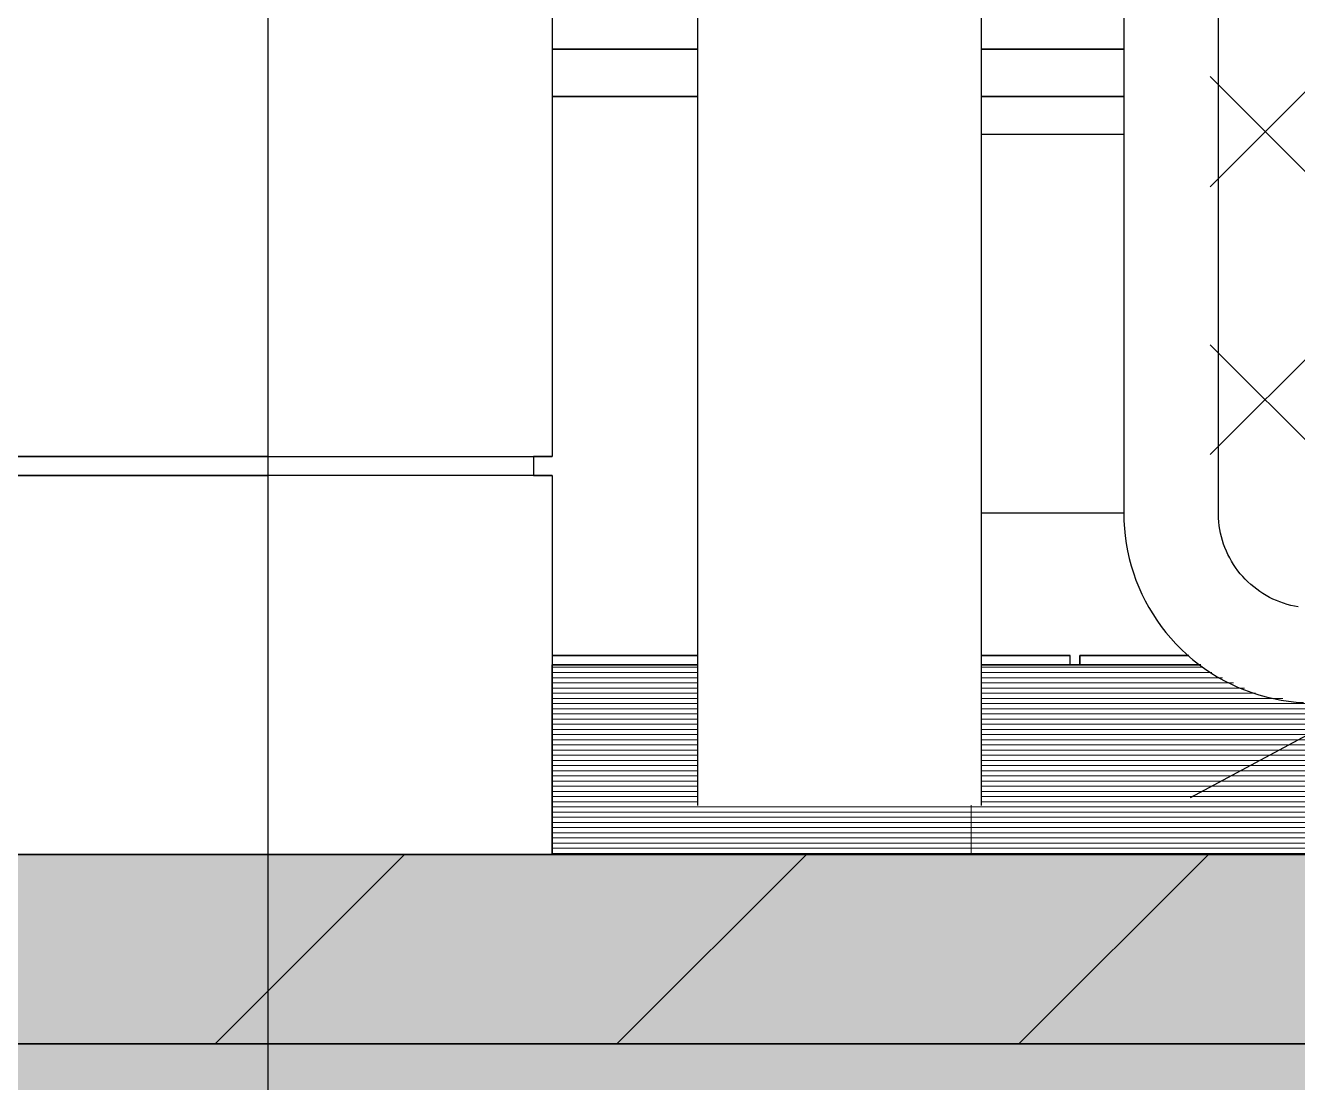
# Model space of a CAD drawing. Header units: millimetres. Extents: x 2519235 to 7246330, y 25937 to 201821.
# Drawn here: x 3260706 to 3261378, y 100970 to 101527 of the extents above; entities that cross this region are included whole.
import ezdxf
from ezdxf.xclip import XClip

# ---------------------------------------------------------------- set-up
doc = ezdxf.new("R2010")
doc.units = ezdxf.units.MM
doc.header["$XCLIPFRAME"] = 0
doc.set_wipeout_variables(frame=1)
for name, color, linetype in [('000 - 0_HIDE_OBJ_FRAMING_DEF_SUB_1', 7, 'Continuous'), ('000 - CONCRETE_COL_CUT_COLOR_1', 7, 'Continuous'), ('000 - CONCRETE_COL_HATCH_', 7, 'Continuous'), ('000 - CONCRETE_COL_WIPEOUT_', 7, 'Continuous'), ('000 - CONCRETE_WALL_CUT_COLOR_3', 7, 'Continuous'), ('000 - CONCRETE_WALL_CUT_COLOR_5', 7, 'Continuous'), ('_งานโครงสร้าง', 7, 'Continuous')]:
    doc.layers.add(name, color=color, linetype=linetype)
pattern_1 = [(90, (-6475.000468871091, -2559.999999998618), (-600, 3.673940397442059e-14), [])]

# ---------------------------------------------------------------- blocks, each defined once
blk = doc.blocks.new('W-1-PP17-ENT1_REV02_20260415-163809_PP17_ENT1_SE_ELE3')
at = {"layer": '_งานโครงสร้าง', "color": 7, "extrusion": (-1.224646799147353e-16, 1, 0)}
blk.add_line((18049.84345244663, 116339.9999999948), (18049.84345244663, 100789.9999999948), dxfattribs=at)
blk = doc.blocks.new('Earth Pit - Earth Pit-V111-ENTRANCE 1 - ELEVATION 4')
at = {"layer": '000 - 0_HIDE_OBJ_FRAMING_DEF_SUB_1', "color": 7}
for p, q in [((-2982400.480946322, 101189.9999999999), (-2982437.303781494, 101189.9999999999)), ((-2982437.303781494, 101189.9999999999), (-2982400.480946322, 101189.9999999999)), ((-2982400.480946322, 101189.9999999999), (-2982407.303781494, 101189.9999999999))]:
    blk.add_line(p, q, dxfattribs=at)
blk = doc.blocks.new('DR-SG-SW-Wire Screen_Fence - D51-1900x2000 mm-31424009-ENTRANCE 1 - ELEVATION 4')
at = {"layer": '000 - 0_HIDE_OBJ_FRAMING_DEF_SUB_1', "lineweight": 9}
h = blk.add_hatch(dxfattribs=at)
h.set_pattern_fill('FP_26', style=0, pattern_type=2)
h.set_pattern_definition([(45, (-2983806.449, 102319.859), (-70.71067811865476, 70.71067811865476), []), (135, (-2983806.449, 102319.859), (-70.71067811865476, -70.71067811865474), [])])
h.paths.add_polyline_path([(-2980641.176308425, 101214.7323176248), (-2980625.798834874, 101217.4836046034), (-2980612.660837949, 101222.923447368), (-2980599.059538467, 101235.1354618673), (-2980592.21849881, 101245.3279757482), (-2980587.688140848, 101258.5587879036), (-2980585.908626049, 101277.1702826227), (-2980586.85492532, 103026.7252395764), (-2980588.828214, 103033.0587350044), (-2980589.573768046, 103034.8586616956), (-2980605.465630306, 103055.5693398143), (-2980630.184067066, 103073.1212700582), (-2980631.872375814, 103073.8205904393), (-2980644.523066394, 103075.2676823755), (-2982342.848397786, 103075.0324049663), (-2982351.677126884, 103073.3248240878), (-2982357.642528013, 103070.3361322135), (-2982378.243363364, 103053.8016751263), (-2982394.297578482, 103031.1921239054), (-2982394.947117226, 103029.6239986623), (-2982396.4439908, 103012.8297173775), (-2982395.497691529, 101263.2747604239), (-2982393.692703821, 101254.6225264489), (-2982388.252861057, 101241.4845295254), (-2982376.040846557, 101227.8832300433), (-2982365.848332676, 101221.0421903851), (-2982352.617520521, 101216.5118324236), (-2982334.006025802, 101214.7323176248), (-2980641.302652495, 101214.7323176248)])
h.paths.add_polyline_path([(-2982216.176308425, 102020.0000000001), (-2982372.646784552, 102020.8518543429), (-2982380.790175675, 102024.9713922961), (-2982383.853977954, 102027.3223304705), (-2982388.703358158, 102034.6158521093), (-2982390.324454081, 102038.5295238726), (-2982391.176308425, 102048.0000000002), (-2982390.324454081, 102201.4704761277), (-2982387.826943519, 102207.5000000002), (-2982383.853977954, 102212.6776695298), (-2982378.676308425, 102216.6506350948), (-2982372.646784552, 102219.1481456574), (-2982366.176308425, 102220.0000000001), (-2982209.705832297, 102219.1481456574), (-2982203.676308425, 102216.6506350948), (-2982198.498638895, 102212.6776695298), (-2982194.52567333, 102207.5000000001), (-2982192.028162767, 102201.4704761277), (-2982191.176308425, 102195.0000000001), (-2982192.028162767, 102038.5295238726), (-2982194.52567333, 102032.5000000001), (-2982201.562441174, 102024.9713922961), (-2982203.676308425, 102023.3493649055), (-2982209.705832297, 102020.8518543429)])
h.paths.add_polyline_path([(-2982343.263469973, 102043.0000000001), (-2982339.727936067, 102044.4644660942), (-2982338.263469972, 102048.0000000002), (-2982338.263469972, 102059.3397459623), (-2982334.603215934, 102063.0000000001), (-2982333.263469973, 102068.0000000001), (-2982334.603215934, 102073.0000000001), (-2982338.263469972, 102076.660254038), (-2982343.263469973, 102078.0000000001), (-2982348.263469972, 102076.660254038), (-2982351.92372401, 102073.0000000001), (-2982353.263469972, 102068.0000000001), (-2982351.92372401, 102063.0000000002), (-2982348.263469972, 102059.3397459623), (-2982347.209933497, 102045.0000000002), (-2982344.557565198, 102043.1703708687)])
h.paths.add_polyline_path([(-2982341.020777483, 102136.1957042181), (-2982341.542506206, 102136.8595696681), (-2982341.516054387, 102136.7207457865)])
at = {"layer": '000 - 0_HIDE_OBJ_FRAMING_DEF_SUB_1', "color": 7}
for p, q in [((-2982666.176308424, 103095.0000000001), (-2982666.176308424, 101115.7396272173)), ((-2982516.176308424, 101115.7396272173), (-2982516.176308424, 103095.0000000001)), ((-2982441.176308425, 103020.0000000002), (-2982441.176308425, 101270.0000000002)), ((-2982391.176308425, 101270.0000000002), (-2982391.176308425, 103020.0000000002)), ((-2982516.176308421, 101470), (-2982441.176308421, 101470)), ((-2982516.176308421, 101470), (-2982441.176308421, 101470)), ((-2982441.176308421, 101270), (-2982516.176308421, 101270)), ((-2982441.176308421, 101270), (-2982516.176308421, 101270)), ((-2982302.971720285, 101175.2676823754), (-2982406.176308421, 101119.8586616955)), ((-2982312.756756546, 101170.0142407757), (-2982406.176308421, 101119.8586616955))]:
    blk.add_line(p, q, dxfattribs=at)
at = {"layer": '000 - 0_HIDE_OBJ_FRAMING_DEF_SUB_1', "color": 7, "flags": 128}
for points in [[(-2982441.176308425, 101270.0000000002), (-2982441.096319091, 101266.0010665815), (-2982440.856479054, 101262.0085306032), (-2982440.45717201, 101258.0287792712), (-2982439.899036762, 101254.0681793387), (-2982439.182966209, 101250.1330669206), (-2982438.31010591, 101246.2297373574), (-2982437.281852256, 101242.3644351437), (-2982436.099850233, 101238.5433439385), (-2982434.765990792, 101234.7725766726), (-2982433.282407825, 101231.0581657693), (-2982431.651474746, 101227.4060534935), (-2982429.875800702, 101223.822082446), (-2982427.958226392, 101220.3119862158), (-2982425.901819526, 101216.8813802081), (-2982423.709869916, 101213.5357526606), (-2982421.385884213, 101210.2804558639), (-2982418.933580299, 101207.1206975983), (-2982416.356881338, 101204.061532803), (-2982413.659909499, 101201.1078554891), (-2982410.846979359, 101198.2643909102), (-2982407.922591009, 101195.5356880031), (-2982404.891422844, 101192.9261121102), (-2982401.758324089, 101190.4398379965), (-2982398.528307031, 101188.0808431701), (-2982395.206539011, 101185.8529015194), (-2982391.798334147, 101183.7595772758), (-2982388.309144842, 101181.8042193117), (-2982384.744553052, 101179.9899557825), (-2982381.110261365, 101178.319689123), (-2982377.412083872, 101176.7960914034), (-2982373.655936868, 101175.4216000552), (-2982369.847829388, 101174.1984139712), (-2982365.99385359, 101173.1284899883), (-2982362.100175013, 101172.2135397566), (-2982358.173022714, 101171.4550270013), (-2982354.218679298, 101170.854165181), (-2982350.243470871, 101170.4119155464), (-2982346.253756918, 101170.1289856026)], [(-2982349.142218755, 101220.6386358314), (-2982351.109774964, 101220.9966711081), (-2982353.061439746, 101221.4331012576), (-2982354.994090853, 101221.9472280846), (-2982356.904636455, 101222.538229096), (-2982358.790020088, 101223.2051588163), (-2982360.64722554, 101223.9469503), (-2982362.473281678, 101224.7624168392), (-2982364.265267202, 101225.6502538612), (-2982366.020315317, 101226.6090410163), (-2982367.735618321, 101227.6372444495), (-2982369.408432094, 101228.7332192547), (-2982371.036080492, 101229.8952121059), (-2982372.615959626, 101231.1213640626), (-2982374.145542023, 101232.4097135431), (-2982375.62238068, 101233.7581994631), (-2982377.044112969, 101235.1646645328), (-2982378.408464423, 101236.6268587081), (-2982379.713252369, 101238.1424427902), (-2982380.956389426, 101239.708992168), (-2982382.13588684, 101241.3240006965), (-2982383.249857665, 101242.9848847067), (-2982384.296519787, 101244.6889871385), (-2982385.274198769, 101246.4335817915), (-2982386.181330533, 101248.2158776863), (-2982387.016463863, 101250.0330235298), (-2982387.778262723, 101251.8821122763), (-2982388.465508397, 101253.7601857782), (-2982389.077101439, 101255.6642395185), (-2982389.612063431, 101257.5912274175), (-2982390.069538546, 101259.5380667056), (-2982390.448794924, 101261.5016428551), (-2982390.749225834, 101263.4788145632), (-2982390.970350651, 101265.4664187769), (-2982391.111815623, 101267.4612757535), (-2982391.173394436, 101269.4601941472), (-2982391.176308425, 101270.0000000002)]]:
    blk.add_lwpolyline(points, dxfattribs=at)
blk = doc.blocks.new('DPA_CP_Fence Type D - Fence Post Left w MRTA Logo-30279160-ENTRANCE 1 - ELEVATION 4')
at = {"layer": '000 - 0_HIDE_OBJ_FRAMING_DEF_SUB_1', "color": 7}
for p, q in [((-2982742.744531129, 101515), (-2982666.176308421, 101515)), ((-2982666.176308421, 101515), (-2982742.744531129, 101515)), ((-2982516.176308421, 101515), (-2982441.176308421, 101515)), ((-2982441.176308421, 101515), (-2982516.176308421, 101515)), ((-2982742.744531133, 101490.0000000001), (-2982666.176308424, 101490.0000000001)), ((-2982516.176308425, 101490.0000000001), (-2982441.176308425, 101490.0000000001))]:
    blk.add_line(p, q, dxfattribs=at)
blk = doc.blocks.new('Rectangular Mullion - Mullion_Beam 300x400-30279159-ENTRANCE 1 - ELEVATION 4')
at = {"layer": '000 - 0_HIDE_OBJ_FRAMING_DEF_SUB_1', "color": 7}
for p, q in [((-2982666.176308421, 101490), (-2982742.744531129, 101490)), ((-2982441.176308421, 101490), (-2982516.176308421, 101490))]:
    blk.add_line(p, q, dxfattribs=at)
blk = doc.blocks.new('DPA_Drainage Gutter_Landscape PP17_REV B - DPA_Drainage Gutter_Landscape PP17_REV B-36085527-ENTRANCE 1 - ELEVATION 4')
at = {"layer": '000 - 0_HIDE_OBJ_FRAMING_DEF_SUB_1', "color": 7}
for p, q in [((-2982742.744531129, 101194.9999999999), (-2982666.17630842, 101194.9999999999)), ((-2982666.17630842, 101194.9999999999), (-2982742.744531129, 101194.9999999999)), ((-2982733.520056423, 101194.9999999999), (-2982742.744531129, 101194.9999999999)), ((-2982742.744531129, 101194.9999999999), (-2982733.520056423, 101194.9999999999)), ((-2982742.744531129, 101194.9999999999), (-2982733.520056423, 101194.9999999999)), ((-2982733.520056423, 101194.9999999999), (-2982742.744531129, 101194.9999999999)), ((-2982726.520056423, 101194.9999999999), (-2982696.520056423, 101194.9999999999)), ((-2982696.520056423, 101194.9999999999), (-2982726.520056423, 101194.9999999999)), ((-2982696.520056423, 101194.9999999999), (-2982726.520056423, 101194.9999999999)), ((-2982726.520056423, 101194.9999999999), (-2982696.520056423, 101194.9999999999)), ((-2982666.17630842, 101194.9999999999), (-2982689.520056423, 101194.9999999999)), ((-2982689.520056423, 101194.9999999999), (-2982666.17630842, 101194.9999999999)), ((-2982689.520056423, 101194.9999999999), (-2982666.17630842, 101194.9999999999)), ((-2982666.17630842, 101194.9999999999), (-2982689.520056423, 101194.9999999999)), ((-2982516.176308421, 101194.9999999999), (-2982469.520056423, 101194.9999999999)), ((-2982469.520056423, 101194.9999999999), (-2982516.176308421, 101194.9999999999)), ((-2982511.520056423, 101194.9999999999), (-2982516.176308421, 101194.9999999999)), ((-2982516.176308421, 101194.9999999999), (-2982511.520056423, 101194.9999999999)), ((-2982516.176308421, 101194.9999999999), (-2982511.520056423, 101194.9999999999)), ((-2982511.520056423, 101194.9999999999), (-2982516.176308421, 101194.9999999999)), ((-2982476.520056423, 101194.9999999999), (-2982504.520056423, 101194.9999999999)), ((-2982504.520056423, 101194.9999999999), (-2982476.520056423, 101194.9999999999)), ((-2982504.520056423, 101194.9999999999), (-2982476.520056423, 101194.9999999999)), ((-2982476.520056423, 101194.9999999999), (-2982504.520056423, 101194.9999999999)), ((-2982469.520056423, 101189.9999999999), (-2982469.520056423, 101194.9999999999)), ((-2982469.520056423, 101189.9999999999), (-2982469.520056423, 101194.9999999999)), ((-2982464.36504022, 101194.9999999999), (-2982406.82598401, 101194.9999999999)), ((-2982406.82598401, 101194.9999999999), (-2982464.36504022, 101194.9999999999)), ((-2982464.36504022, 101194.9999999999), (-2982464.36504022, 101189.9999999999)), ((-2982464.36504022, 101189.9999999999), (-2982464.36504022, 101194.9999999999)), ((-2982457.36504022, 101194.9999999999), (-2982429.36504022, 101194.9999999999)), ((-2982429.36504022, 101194.9999999999), (-2982457.36504022, 101194.9999999999)), ((-2982457.36504022, 101194.9999999999), (-2982429.36504022, 101194.9999999999)), ((-2982429.36504022, 101194.9999999999), (-2982457.36504022, 101194.9999999999)), ((-2982406.82598401, 101194.9999999999), (-2982422.36504022, 101194.9999999999)), ((-2982422.36504022, 101194.9999999999), (-2982406.82598401, 101194.9999999999)), ((-2982422.36504022, 101194.9999999999), (-2982406.82598401, 101194.9999999999)), ((-2982422.36504022, 101194.9999999999), (-2982406.82598401, 101194.9999999999))]:
    blk.add_line(p, q, dxfattribs=at)
blk = doc.blocks.new('A$C9a10139f')
at = {"layer": '000 - 0_HIDE_OBJ_FRAMING_DEF_SUB_1', "lineweight": 9}
h = blk.add_hatch(dxfattribs=at)
h.set_pattern_fill('FP_3', style=0, pattern_type=2)
h.set_pattern_definition([(90, (-7875.15646887105, -2199.999999998618), (-600, 3.673940397442059e-14), [])])
h.paths.add_polyline_path([(-14750.00017746771, -2409.999999998559), (-6550.00000000326, -2409.999999998559), (-6550.00000000326, -2209.999999998588), (-14750.00017746771, -2209.999999998588), (-14750.00017746771, -2264.129307871786)])
h.paths.add_polyline_path([(-10728.84623230109, -2199.999999998588), (-6550.00000000326, -2199.999999998588), (-6550.00000000326, -1509.999999998559), (-14070.15657285787, -1509.999999998559), (-14070.15657285787, -1819.999999998574), (-14280.15657285787, -1819.999999998574), (-14280.15657285787, -1509.999999998559), (-14750.00017746771, -1509.999999998559), (-14750.00017746771, -2199.999999998588), (-10828.48213454103, -2199.999999998588)])
at = {"layer": '000 - 0_HIDE_OBJ_FRAMING_DEF_SUB_1', "lineweight": 25}
h = blk.add_hatch(dxfattribs=at)
h.set_pattern_fill('FP_31', style=0, pattern_type=2)
h.set_pattern_definition([(49.99999999999999, (2976342.744531129, -103499.9999999986), (364.3679291599551, -31.87829433463961), [38.1, -419.1]), (355, (2976342.744531129, -103499.9999999986), (-70.48585119027365, 382.1133031955085), [30.48, -335.28]), (100.451, (2976373.10853113, -103502.6569999986), (293.8850033319185, 350.2333756405837), [32.38, -356.18]), (46.184, (2976342.744531129, -103398.3999999986), (542.1584806148381, -84.08582678674355), [57.15, -628.65]), (96.63599999999998, (2976387.924531129, -103405.4069999986), (474.8048986471381, 494.8554198568314), [48.56999999999996, -534.2699999999993]), (351.184, (2976342.744531129, -103398.3999999986), (474.8101998134891, 494.8500824593995), [45.72, -502.92]), (21, (2976393.544531128, -103423.7999999986), (303.2284677223905, -204.530461821048), [38.1, -419.1]), (326, (2976393.544531128, -103423.7999999986), (123.6038908877798, 368.3760440832192), [30.48, -335.28]), (71.45100000000001, (2976418.81353113, -103440.8439999986), (426.8341253887271, 163.8427355717685), [32.38, -356.18]), (37.50000000000001, (2976342.744531129, -103499.9999999986), (6.176645655275919, 169.1101515830707), [16.764, -314.452, 16.764, -323.596, -336.55]), (37.50000000000001, (2976342.744531129, -103499.9999999986), (6.176645655275919, 169.1101515830707), [-671.576, 16.764, -319.786]), (7.499999999999999, (2976342.744531129, -103499.9999999986), (133.63887623219, 200.3614940037067), [16.764, -177.292, 16.764, -306.832, -128.27]), (7.499999999999999, (2976342.744531129, -103499.9999999986), (133.63887623219, 200.3614940037067), [-517.6519999999999, 16.764, -111.506]), (327.5, (2976229.46053113, -103499.9999999986), (271.1818188053453, -11.45836264153357), [16.764, -110.236, 16.764, -379.476, -525.78]), (327.5, (2976229.46053113, -103499.9999999986), (271.1818188053453, -11.45836264153357), [-523.24, 16.764, -509.016]), (317.5, (2976178.660531129, -103499.9999999986), (296.2585102275035, 50.85284694862453), [16.764, -148.336, 16.764, -246.38, -373.38]), (317.5, (2976178.660531129, -103499.9999999986), (296.2585102275035, 50.85284694862453), [-428.244, 16.764, -356.616])])
h.paths.add_polyline_path([(-48851.67295000004, -3211.050148074937), (-48551.67295000004, -3211.050148074937), (-48551.67295000004, -2759.999999998472), (-4210.336602075491, -2759.999999998472), (-4210.336602075491, -3211.050148074937), (-3910.336602075491, -3209.99999999837), (-3910.336602075491, -2759.999999998472), (1028.19023199752, -2759.999999998472), (1028.19023199752, -2509.999999998574), (-3910.336602075491, -2509.999999998574), (-3910.337132392451, -2009.999999998457), (-4210.336602076422, -2009.999999998457), (-4210.336602075491, -2509.999999998574), (-48551.67295000004, -2509.999999998574), (-48551.6729500005, -2109.999999998574), (-48851.67295000004, -2109.999999998574), (-48851.67295000004, -2509.999999998574), (-49985.39171478944, -2509.999999998574), (-49985.39171478944, -2759.999999998472), (-48851.67295000004, -2759.999999998472), (-48851.67295000004, -3159.999999998487)])
at = {"layer": '000 - 0_HIDE_OBJ_FRAMING_DEF_SUB_1', "lineweight": 9}
h = blk.add_hatch(dxfattribs=at)
h.set_pattern_fill('FP_2', style=0, pattern_type=2)
h.set_pattern_definition(pattern_1)
h.paths.add_polyline_path([(-6575.00017762091, -2209.999999998588), (-6550.00000000326, -2209.999999998588), (-6550.00000000326, -2199.999999998588), (-14750.00017746771, -2199.999999998588), (-14750.00017746771, -2209.999999998588), (-6743.41014270857, -2209.999999998588)])
h = blk.add_hatch(dxfattribs=at)
h.set_pattern_fill('FP_2', style=0, pattern_type=2)
h.set_pattern_definition(pattern_1)
h.paths.add_polyline_path([(-6550.00000000326, -2209.999999998588), (-6410.00000000326, -2209.999999998545), (-6410.00000000326, -2199.999999998545), (-6550.00000000326, -2199.999999998588)])
h = blk.add_hatch(dxfattribs=at)
h.set_pattern_fill('FP_20', style=0, pattern_type=2)
h.set_pattern_definition([(0, (2976505.440531129, 2285.792000001369), (0, 2.727), []), (90, (2976505.440531129, 2285.792000001369), (-300, 1.83697019872103e-14), [])])
h.paths.add_polyline_path([(-6400.000000003725, -2409.999999998559), (-4780.239962023217, -2409.999999998559), (-4763.693497492466, -2329.999999998472), (-6005.574339873623, -2329.148145655694), (-6027.952578528319, -2325.340151507422), (-6050.08415831672, -2314.999999998559), (-6059.108690347522, -2309.999999998559), (-6173.431777295191, -2309.999999998559), (-6173.431777295191, -2383.863588182081), (-6195.398768706247, -2384.345706444583), (-6317.722742233425, -2384.124508705543), (-6323.431777295191, -2383.863588182081), (-6323.431777295191, -2309.999999998559), (-6400.000000003725, -2309.999999998559), (-6400.000000003725, -2314.999999998559)])
h = blk.add_hatch(dxfattribs=at)
h.set_pattern_fill('FP_30', style=0, pattern_type=2)
h.set_pattern_definition([(45, (2976342.744531129, -103499.9999999986), (-106.0660171779821, 106.0660171779821), [])])
h.paths.add_polyline_path([(299.9999999981374, -2509.999999998574), (1028.19023199752, -2509.999999998574), (1028.19023199752, -2409.999999998487), (-3910.336602075491, -2409.999999998559), (-3910.336602075491, -2509.999999998574), (-2160.158639676869, -2509.999999998574)])
h.paths.add_polyline_path([(-49188.30449687084, -2509.999999998574), (-48901.67295000004, -2509.999999998574), (-48902.07567868475, -2409.999999998559), (-49985.39171478944, -2409.999999998559), (-49985.39171478944, -2509.999999998574)])
h.paths.add_polyline_path([(-48551.67295000004, -2509.999999998574), (-4210.336602075491, -2509.999999998574), (-4210.336602075491, -2409.999999998559), (-48551.67295000004, -2409.999999998559)])
at = {"layer": '000 - 0_HIDE_OBJ_FRAMING_DEF_SUB_1', "color": 7, "lineweight": 9}
for p, q in [((-6549.999999999534, -1309.999999998487), (-6549.999999999534, -2409.999999998705)), ((-6549.999999999534, -1509.999999998676), (-6549.999999999534, -2409.999999998705)), ((-6549.999999999534, -1509.99999999869), (-6549.999999999534, -2409.99999999869)), ((-6399.999999999534, -2199.99999999869), (-6399.999999999534, -1509.999999998676)), ((-6399.999999999534, -2199.99999999869), (-6399.999999999534, -1819.999999998676)), ((-6399.999999999534, -2199.99999999869), (-6409.999999999534, -2199.99999999869)), ((-6409.999999999534, -2199.99999999869), (-6409.999999999534, -2209.99999999869)), ((-6409.999999999534, -2199.99999999869), (-6399.999999999534, -2199.99999999869)), ((-6409.999999999534, -2209.99999999869), (-6409.999999999534, -2199.99999999869)), ((-6409.999999999534, -2209.99999999869), (-6399.999999999534, -2209.99999999869)), ((-6399.999999999534, -2209.99999999869), (-6409.999999999534, -2209.99999999869)), ((-6399.999999999534, -2409.999999998705), (-6399.999999999534, -2209.99999999869)), ((-6399.999999999534, -2409.999999998705), (-6399.999999999534, -2209.99999999869)), ((-6549.999999999534, -2409.999999998705), (-6399.999999999534, -2409.999999998705)), ((-6399.999999999534, -2409.999999998705), (-6549.999999999534, -2409.999999998705)), ((-6399.999999999534, -2409.999999998705), (-6549.999999999534, -2409.999999998705))]:
    blk.add_line(p, q, dxfattribs=at)
at = {"layer": '000 - 0_HIDE_OBJ_FRAMING_DEF_SUB_1', "color": 7}
for p, q in [((-6549.999999999534, -2409.999999998705), (-6549.999999999534, -1309.999999998487)), ((-6549.999999999534, -2409.999999998705), (-6549.999999999534, -1509.99999999869)), ((-6399.999999999534, -1509.99999999869), (-6399.999999999534, -2199.99999999869)), ((-6399.999999999534, -1509.999999998632), (-6399.999999999534, -2199.99999999869)), ((-6549.999999999534, -2409.99999999869), (-6549.999999999534, -1721.476427994101)), ((-14750.00017746352, -2199.999999998719), (-6549.999999999534, -2199.999999998719)), ((-6549.999999999534, -2199.999999998719), (-14750.00017746352, -2199.999999998719)), ((-6549.999999999534, -2199.99999999869), (-6399.999999999534, -2199.99999999869)), ((-6549.999999999534, -2199.99999999869), (-6409.999999999534, -2199.99999999869)), ((-6409.999999999534, -2199.99999999869), (-6409.999999999534, -2209.99999999869)), ((-6409.999999999534, -2199.99999999869), (-6409.999999999534, -2209.99999999869)), ((-6399.999999999534, -2199.99999999869), (-6409.999999999534, -2199.99999999869)), ((-6549.999999999534, -2209.999999998719), (-14750.00017746352, -2209.999999998719)), ((-14750.00017746352, -2209.99999999869), (-6549.999999999534, -2209.99999999869)), ((-6399.999999999534, -2209.99999999869), (-6549.999999999534, -2209.99999999869)), ((-6409.999999999534, -2209.99999999869), (-6549.999999999534, -2209.99999999869)), ((-6409.999999999534, -2209.99999999869), (-6399.999999999534, -2209.99999999869)), ((-6399.999999999534, -2209.99999999869), (-6399.999999999534, -2409.999999998705)), ((-6399.999999999534, -2209.99999999869), (-6399.999999999534, -2409.999999998705)), ((-6399.999999999534, -2409.99999999869), (-6399.999999999534, -2309.999999998719)), ((-6399.999999999534, -2309.999999998719), (-6323.431777291466, -2309.999999998719)), ((-6399.999999999534, -2409.999999998705), (-6399.999999999534, -2309.999999998719)), ((-6399.999999999534, -2309.999999998676), (-6323.431777291466, -2309.999999998676)), ((-6323.431777291466, -2309.999999998676), (-6399.999999999534, -2309.999999998676)), ((-6399.999999999534, -2409.99999999869), (-6399.999999999534, -2309.999999998676)), ((-6399.999999999534, -2409.99999999869), (-6399.999999999534, -2309.999999998676)), ((-6173.431777291931, -2309.999999998719), (-6057.736415193416, -2309.999999998719)), ((-6173.431777291466, -2309.999999998676), (-6057.736415193416, -2309.999999998676)), ((-6057.736415193416, -2309.999999998676), (-6173.431777291466, -2309.999999998676)), ((-6126.775525293779, -2309.999999998676), (-6121.620509090833, -2309.999999998676)), ((-4210.336602072231, -2409.99999999869), (-48551.67294999678, -2409.99999999869)), ((-48551.67294999678, -2409.99999999869), (-4210.336602072231, -2409.99999999869)), ((-4210.336602071766, -2409.99999999869), (-48551.67294999678, -2409.99999999869)), ((-4210.336602072231, -2409.99999999869), (-48551.67294999678, -2409.99999999869)), ((-4210.336602072231, -2409.99999999869), (-48551.67294999678, -2409.99999999869)), ((-14700.00017761672, -2409.99999999869), (-4210.336602072231, -2409.99999999869)), ((-6399.999999999534, -2409.99999999869), (-14700.00017761672, -2409.99999999869)), ((-6549.999999999534, -2409.999999998705), (-6399.999999999534, -2409.999999998705)), ((-6399.999999999534, -2409.999999998705), (-6549.999999999534, -2409.999999998705)), ((-6549.999999999534, -2409.999999998705), (-6375.000177616719, -2409.999999998705)), ((-4780.239962019958, -2409.999999998705), (-6399.999999999534, -2409.999999998705)), ((-4775.606495690998, -2409.99999999869), (-6399.999999999534, -2409.99999999869)), ((-48551.67294999678, -2509.99999999869), (-4210.336602072231, -2509.99999999869)), ((-4210.336602072231, -2509.99999999869), (-48551.67294999678, -2509.99999999869))]:
    blk.add_line(p, q, dxfattribs=at)
for name in ['DPA_CP_Fence Type D - Fence Post Left w MRTA Logo-30279160-ENTRANCE 1 - ELEVATION 4', 'DR-SG-SW-Wire Screen_Fence - D51-1900x2000 mm-31424009-ENTRANCE 1 - ELEVATION 4', 'Rectangular Mullion - Mullion_Beam 300x400-30279159-ENTRANCE 1 - ELEVATION 4', 'DPA_Drainage Gutter_Landscape PP17_REV B - DPA_Drainage Gutter_Landscape PP17_REV B-36085527-ENTRANCE 1 - ELEVATION 4', 'Earth Pit - Earth Pit-V111-ENTRANCE 1 - ELEVATION 4']:
    blk.add_blockref(name, (2976342.744531129, -103499.9999999986), dxfattribs=at)
blk = doc.blocks.new('*U1675')
at = {"layer": '000 - CONCRETE_COL_HATCH_'}
h = blk.add_hatch(dxfattribs=at)
h.set_pattern_fill('AR-CONC', scale=0.04)
h.set_pattern_definition([(49.99999999999999, (511441.4797973933, -852859.9761348334), (7.28738675984016, -0.6375634215561234), [0.762, -8.382000000000001]), (355, (511441.4797973933, -852859.9761348334), (-1.409736856998774, 7.642273809561406), [0.6096, -6.7056233668]), (100.4514447, (511442.0870776733, -852860.0292649734), (5.877649883614131, 7.004710076487804), [0.6476003519999999, -7.123609783999998]), (46.18420000000001, (511441.4797973933, -852857.9441348334), (10.8431616356852, -1.681693117309086), [1.143, -12.573]), (96.63555760999992, (511442.3833933933, -852858.0842748333), (9.49616536206012, 9.897044983908861), [0.9714009256, -10.6854243264]), (351.1841511700001, (511441.4797973933, -852857.9441348334), (9.496165362599081, 9.897044983421306), [0.9143986828, -10.0583892768]), (21, (511442.4957973933, -852858.4521348333), (6.064575650765299, -4.090607927483505), [0.762, -8.382000000000001]), (326.0000000000001, (511442.4957973933, -852858.4521348333), (2.472081133905883, 7.367518644892771), [0.6096, -6.7056]), (71.45144499999999, (511443.0011786973, -852858.7930188293), (8.536656771148646, 3.27691075543621), [0.6476003520000001, -7.123597503999999]), (37.50000000000001, (511441.4797973933, -852859.9761348334), (0.1235441300236727, 3.382201554926124), [0, -6.62432, 0, -6.807200000000001, 0, -6.731000000000001]), (7.499999999999999, (511441.4797973933, -852859.9761348334), (2.67278650041223, 4.00722299272478), [0, -3.88112, 0, -6.47192, 0, -2.5654]), (327.5, (511439.2141173933, -852859.9761348334), (5.423623806674856, -0.2291497597069377), [0, -2.54, 0, -7.9248, 0, -10.5156]), (317.5, (511438.1981173932, -852859.9761348334), (5.925167255440722, 1.017059641333321), [0, -3.302, 0, -5.26288, 0, -7.4676])])
h.paths.add_polyline_path([(-1.667805984044525e-10, 1.091393642127514e-11), (0, -249.9999999998981), (1133.718764789402, -249.9999999998981), (1133.718764789402, -649.9999999999127), (1133.718764789402, -701.0501480763633), (1433.718764789402, -701.0501480763637), (1433.718764789402, -249.9999999998981), (45775.05511271395, -249.9999999998981), (45775.05511271395, -701.0501480763633), (46075.05511271395, -699.9999999997963), (46075.05511271395, -249.9999999998981), (51013.58194678697, -249.9999999998981), (51013.58194678697, 0), (46075.05511271395, 0), (46075.05458239699, 500.0000000001164), (45775.05511271302, 500.0000000001164), (45775.05511271395, 0), (1433.718764789402, 0), (1433.718764788937, 400), (1133.718764789402, 400), (1133.718764789402, 0)])
at = {"layer": '000 - CONCRETE_COL_CUT_COLOR_1', "color": 7, "lineweight": -2}
blk.add_lwpolyline([(1433.718764789402, -249.9999999998981), (45775.05511271395, -249.9999999998981), (45775.05511271395, -701.0501480763633), (46075.05511271395, -699.9999999997963), (46075.05511271395, -249.9999999998981), (51013.58194678697, -249.9999999998981), (51013.58194678697, 0), (46075.05511271395, 0), (46075.05458239699, 500.0000000001164), (45775.05511271302, 500.0000000001164), (45775.05511271395, 0), (1433.718764789402, 0)], dxfattribs=at)
blk = doc.blocks.new('*U994')
at = {"layer": '000 - CONCRETE_COL_HATCH_'}
h = blk.add_hatch(dxfattribs=at)
h.set_pattern_fill('ANSI31', scale=0.25)
h.set_pattern_definition([(45, (88682.67269585653, -845106.8256906052), (-0.5612660075668221, 0.5612660075668221), [])])
h.paths.add_polyline_path([(-1.667805984044525e-10, 1.091393642127514e-11), (44341.33634792455, 0), (44341.33634792455, 100.0000000000146), (0, 100.0000000000146)])
at = {"layer": '000 - CONCRETE_COL_CUT_COLOR_1', "color": 7}
blk.add_lwpolyline([(-1.667805984044525e-10, 1.091393642127514e-11), (44341.33634792455, 0), (44341.33634792455, 100.0000000000146), (0, 100.0000000000146)], dxfattribs=at)
blk = doc.blocks.new('A$Ca70fc861')
at = {"layer": '000 - CONCRETE_WALL_CUT_COLOR_3', "color": 7}
blk.add_blockref('*U994', (299.9999999967404, -399.9999999998836), dxfattribs=at)
at = {"layer": '000 - CONCRETE_WALL_CUT_COLOR_5', "color": 7}
blk.add_blockref('*U1675', (-1133.718764792662, -399.9999999998836), dxfattribs=at)

msp = doc.modelspace()

# ---------------------------------------------------------------- block references
at = {"color": 7}
ref = msp.add_blockref('A$C9a10139f', (3267384.512328175, 103500.0000000038), dxfattribs=at)
XClip(ref).set_block_clipping_path([(-25578.26678024605, -6873.350442467781), (-1221.0579811618663, 14432.327169098906)])

# ---------------------------------------------------------------- next in the draw order: block references
ref = msp.add_blockref('W-1-PP17-ENT1_REV02_20260415-163809_PP17_ENT1_SE_ELE3', (3242784.512328178, 3.768946044147015e-09), dxfattribs=at)
XClip(ref).set_block_clipping_path([(-978.2667802493088, 95732.32777897555), (41754.34533745982, 117932.32716909893)])

# ---------------------------------------------------------------- next in the draw order: block references
ref = msp.add_blockref('A$Ca70fc861', (3218532.839378179, 101390.0000000051), dxfattribs=at)
XClip(ref).set_block_clipping_path([(23651.51622481877, -2560.0000000064756), (47630.61496883398, 15792.18692679421)])

doc.saveas('drawing.dxf')
